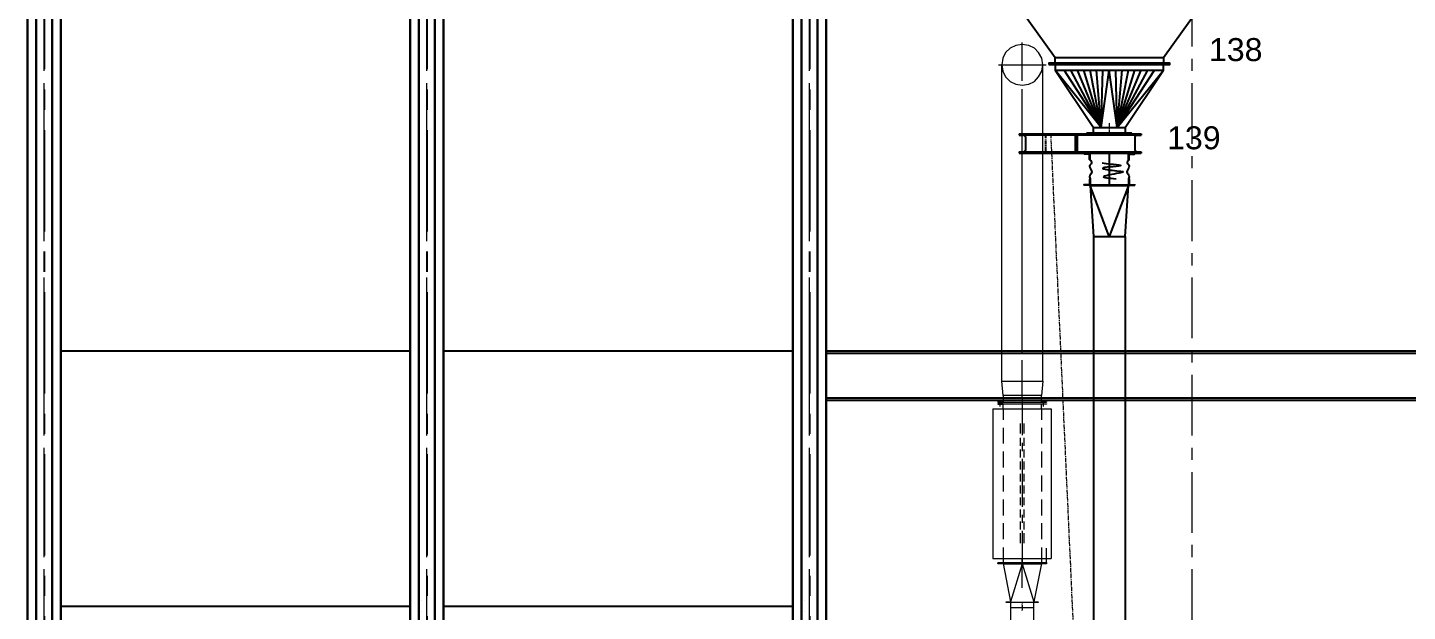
# Model space of a CAD drawing. Header units: millimetres. Extents: x 3220 to 226993, y 817 to 176024.
# Drawn here: x 149138 to 159955, y 93500 to 98075 of the extents above; entities that cross this region are included whole.
import ezdxf

# ---------------------------------------------------------------- set-up
doc = ezdxf.new("R2010")
doc.units = ezdxf.units.MM
doc.linetypes.add('AXES', pattern=[50.8, 31.75, -6.35, 6.35, -6.35])
doc.layers.add('Axe', color=1, linetype='AXES', lineweight=9)
doc.layers.add('DESSIN', color=7, linetype='Continuous', lineweight=25)
doc.layers.add('Repère', color=76, linetype='Continuous')
doc.styles.get("Standard").update_dxf_attribs({"font": 'arial.ttf'})

# ---------------------------------------------------------------- blocks, each defined once
blk = doc.blocks.new('cell 2.5x2.5x10.2')
at = {"layer": 'Axe', "lineweight": -3, "ltscale": 25}
for p, q in [((0, 1000), (0, -10000)), ((3000, 1000), (3000, -10000))]:
    blk.add_line(p, q, dxfattribs=at)
at = {"layer": 'DESSIN', "color": 4}
for p, q in [((-130, -10000), (-130, 1000)), ((-130, 988), (-130, -10000)), ((-62, -10000), (-62, 1000)), ((-62, 988), (-62, -10000)), ((62, -10000), (62, 1000)), ((62, 988), (62, -10000)), ((130, -10000), (130, 1000)), ((130, 988), (130, -10000)), ((2870, -10000), (2870, 1000)), ((2870, 988), (2870, -10000)), ((2938, -10000), (2938, 1000)), ((2938, 988), (2938, -10000)), ((3062, -10000), (3062, 1000)), ((3062, 988), (3062, -10000)), ((3130, -10000), (3130, 1000)), ((3130, 988), (3130, -10000)), ((130, -2000), (2870, -2000)), ((130, -4000), (2870, -4000))]:
    blk.add_line(p, q, dxfattribs=at)
at = {"layer": 'DESSIN'}
for p, q in [((2959, -3960), (2959, -3960)), ((2959, -4040), (2959, -4040))]:
    blk.add_line(p, q, dxfattribs=at)
blk = doc.blocks.new('section c-d')
for points in [[(11870, 17610), (6130, 17610), (6130, 18000), (11870, 18000)], [(6130, 17981), (11870, 17981), (11870, 17629), (6130, 17629)]]:
    blk.add_lwpolyline(points, close=True)
at = {"layer": 'Axe', "ltscale": 15}
for p, q in [((0, -4000), (0, 33324)), ((3000, -4000), (3000, 33324)), ((6000, -4000), (6000, 33324)), ((9000, -4000), (9000, 33324))]:
    blk.add_line(p, q, dxfattribs=at)
for p in [(0, 20000), (3000, 20000)]:
    blk.add_blockref('cell 2.5x2.5x10.2', p)
blk = doc.blocks.new('ligne broyage L 2')
at = {"color": 4, "linetype": 'Continuous', "lineweight": 15}
for points in [[(-1211, 19979), (-1218, 20031), (-1244, 20075), (-1277, 20109), (-1322, 20130), (-1374, 20139), (-1422, 20130), (-1467, 20109), (-1503, 20075), (-1526, 20031), (-1533, 19979), (-1526, 19931), (-1503, 19886), (-1467, 19850), (-1422, 19827), (-1374, 19819), (-1322, 19827), (-1277, 19850), (-1244, 19886), (-1218, 19931)], [(-1222, 17335), (-1222, 17387), (-1522, 17387), (-1522, 17335)]]:
    blk.add_lwpolyline(points, close=True, dxfattribs=at)
at = {"color": 1, "linetype": 'Continuous', "lineweight": 5, "true_color": 0x000001}
for points in [[(-1374, 19853), (-1374, 20154), (-1374, 20154)], [(-1559, 19979), (-1185, 19979)], [(-1374, 17727), (-1374, 19790)], [(-1374, 17361), (-1374, 17665)], [(-1564, 17339), (-1523, 17339)], [(-1564, 17335), (-1523, 17335), (-1523, 17339)], [(-1564, 17335), (-1564, 17339), (-1564, 17339)], [(-1564, 17323), (-1564, 17320)], [(-1523, 17323), (-1564, 17323)], [(-1523, 17323), (-1564, 17323)], [(-1564, 17320), (-1523, 17320)], [(-1545, 17302), (-1545, 17356)], [(-1222, 17339), (-1182, 17339), (-1182, 17335)], [(-1222, 17339), (-1222, 17335), (-1182, 17335)], [(-1222, 17323), (-1182, 17323)], [(-1222, 17323), (-1182, 17323), (-1182, 17323)], [(-1182, 17320), (-1222, 17320)], [(-1205, 17302), (-1205, 17356)], [(-1182, 17323), (-1182, 17320)], [(-1182, 16079), (-1182, 16191)], [(-1374, 16068), (-1464, 15772)], [(-1374, 15880), (-1374, 16112)], [(-1374, 16068), (-1282, 15772), (-1282, 15772)], [(-1374, 15768), (-1374, 15757)], [(-1374, 15749), (-1374, 15754)], [(-1374, 15746), (-1374, 15732)], [(-1374, 15728), (-1374, 15732)], [(-1374, 15720), (-1374, 15706)], [(-1374, 15702), (-1374, 15706)]]:
    blk.add_lwpolyline(points, dxfattribs=at)
at = {"color": 4, "linetype": 'Continuous', "lineweight": 15}
for points in [[(-1522, 17387), (-1533, 17501), (-1211, 17501), (-1211, 19979)], [(-1533, 17501), (-1533, 19979), (-1533, 19979)], [(-1522, 17387), (-1533, 17501), (-1211, 17501), (-1222, 17387)]]:
    blk.add_lwpolyline(points, dxfattribs=at)
at = {"color": 7, "linetype": 'Continuous', "lineweight": 15, "true_color": 0x000007}
for points in [[(-1533, 17501), (-1533, 17579)], [(-1211, 17501), (-1211, 17575)], [(-1523, 17283), (-1523, 17323)], [(-1222, 17283), (-1222, 17323)], [(-1604, 17283), (-1146, 17283)], [(-1604, 17283), (-1604, 16112)], [(-1523, 17283), (-1523, 17197)], [(-1222, 17283), (-1222, 17197)], [(-1146, 17283), (-1146, 16112)], [(-1523, 17135), (-1523, 17012)], [(-1222, 17135), (-1222, 17012)], [(-1523, 16950), (-1523, 16824)], [(-1222, 16950), (-1222, 16824)], [(-1523, 16760), (-1523, 16635)], [(-1222, 16760), (-1222, 16635)], [(-1523, 16572), (-1523, 16449)], [(-1222, 16572), (-1222, 16449)], [(-1523, 16387), (-1523, 16261)], [(-1222, 16387), (-1222, 16261)], [(-1523, 16198), (-1523, 16112), (-1523, 16112)], [(-1222, 16198), (-1222, 16112), (-1222, 16112)], [(-1604, 16112), (-1146, 16112), (-1146, 16112)], [(-1564, 16079), (-1564, 16072)], [(-1564, 16072), (-1222, 16072), (-1282, 15772)], [(-1545, 16079), (-1205, 16079)], [(-1545, 16072), (-1205, 16072)], [(-1523, 16112), (-1523, 16072)], [(-1523, 16072), (-1464, 15772), (-1464, 15772)], [(-1523, 16068), (-1222, 16068), (-1222, 16068)], [(-1222, 16112), (-1222, 16072)], [(-1182, 16079), (-1182, 16072)], [(-1464, 15768), (-1464, 14857), (-1282, 14857)], [(-1464, 15768), (-1282, 15768)], [(-1464, 15728), (-1282, 15728)], [(-1282, 15768), (-1282, 15772), (-1248, 15772), (-1248, 15768)], [(-1282, 14857), (-1282, 15768), (-1248, 15768)]]:
    blk.add_lwpolyline(points, dxfattribs=at)
at = {"color": 7, "linetype": 'Continuous', "lineweight": 5, "true_color": 0x000007}
for points in [[(-1545, 17323), (-1205, 17323), (-1205, 17323)], [(-1504, 17323), (-1245, 17323), (-1245, 17323)], [(-1564, 16079), (-1182, 16079)], [(-1564, 16072), (-1182, 16072)]]:
    blk.add_lwpolyline(points, dxfattribs=at)
at = {"color": 5, "linetype": 'Continuous', "lineweight": 5, "true_color": 0x000005}
for points in [[(-1374, 17361), (-1374, 17076)], [(-1390, 17168), (-1390, 17090)], [(-1360, 17168), (-1360, 17090)], [(-1390, 17057), (-1390, 16993)], [(-1374, 17017), (-1374, 16953)], [(-1360, 17057), (-1360, 16993)], [(-1390, 16964), (-1390, 16901)], [(-1374, 16891), (-1374, 16516)], [(-1360, 16964), (-1360, 16901)], [(-1390, 16872), (-1390, 16808)], [(-1390, 16775), (-1390, 16713)], [(-1360, 16872), (-1360, 16808)], [(-1360, 16775), (-1360, 16713)], [(-1390, 16682), (-1390, 16620)], [(-1360, 16682), (-1360, 16620)], [(-1390, 16590), (-1390, 16528)], [(-1360, 16590), (-1360, 16528)], [(-1390, 16494), (-1390, 16431)], [(-1374, 16454), (-1374, 16390)], [(-1360, 16494), (-1360, 16431)], [(-1390, 16402), (-1390, 16338)], [(-1360, 16402), (-1360, 16338)], [(-1390, 16309), (-1390, 16231), (-1390, 16231)], [(-1374, 16328), (-1374, 16043), (-1374, 16043)], [(-1360, 16309), (-1360, 16231), (-1360, 16231)]]:
    blk.add_lwpolyline(points, dxfattribs=at)
at = {"color": 7, "linetype": 'Continuous', "lineweight": 15, "true_color": 0x000007}
for points in [[(-1564, 16068), (-1564, 16072), (-1523, 16072), (-1523, 16068)], [(-1222, 16068), (-1222, 16072), (-1182, 16072), (-1182, 16068)], [(-1500, 15768), (-1500, 15772), (-1464, 15772), (-1464, 15768)], [(-1500, 15765), (-1500, 15768), (-1248, 15768), (-1248, 15765)]]:
    blk.add_lwpolyline(points, close=True, dxfattribs=at)
blk = doc.blocks.new('138')
at = {"color": 0}
for p, q in [((-759, 1445), (-957, 1210)), ((-750, 1450), (-759, 1445)), ((1750, 1450), (1759, 1445)), ((1759, 1445), (1957, 1210)), ((-957, 1210), (-957, 1200)), ((1957, 1210), (1957, 1200))]:
    blk.add_line(p, q, dxfattribs=at)
at = {"color": 252}
for p, q in [((437, -250), (75, 200)), ((437, -250), (500, 200)), ((562, -250), (500, 200)), ((562, -250), (925, 200))]:
    blk.add_line(p, q, dxfattribs=at)
at = {"color": 0}
for points in [[(-750, 1450), (-571, 1200), (-957, 1200)], [(-759, 1445), (-588, 1210), (-957, 1210)], [(-750, 1495), (-750, 1450), (1750, 1450), (1750, 1495)], [(-750, 1450), (75, 300), (925, 300), (1750, 1450)], [(1750, 1450), (1571, 1200), (1957, 1200)], [(1759, 1445), (1588, 1210), (1957, 1210)], [(75, 200), (375, -250), (625, -250), (925, 200)]]:
    blk.add_lwpolyline(points, dxfattribs=at)
for points in [[(-800, 1495), (1800, 1495), (1800, 1500), (-800, 1500)], [(325, -300), (675, -300), (675, -295), (325, -295)], [(375, -250), (625, -250), (625, -295), (375, -295)]]:
    blk.add_lwpolyline(points, close=True, dxfattribs=at)
at = {"color": 2}
for points in [[(-925, 1160), (-925, 1200), (-805, 1200), (-805, 1075), (-900, 1075), (-900, 1040), (-805, 1040), (-805, 1000), (-925, 1000), (-925, 1125), (-830, 1125), (-830, 1160), (-925, 1160)], [(1925, 1160), (1925, 1200), (1805, 1200), (1805, 1075), (1900, 1075), (1900, 1040), (1805, 1040), (1805, 1000), (1925, 1000), (1925, 1125), (1830, 1125), (1830, 1160), (1925, 1160)]]:
    blk.add_lwpolyline(points, dxfattribs=at)
for points in [[(25, 250), (975, 250), (975, 255), (25, 255)], [(25, 245), (975, 245), (975, 250), (25, 250)]]:
    blk.add_lwpolyline(points, close=True)
for points in [[(75, 255), (75, 300), (925, 300), (925, 255)], [(75, 245), (75, 200), (925, 200), (925, 245)]]:
    blk.add_lwpolyline(points)
at = {"color": 252}
for points in [[(437, -250), (146, 200)], [(437, -250), (198, 200)], [(437, -250), (250, 200)], [(437, -250), (300, 200)], [(437, -250), (350, 200)], [(437, -250), (400, 200)], [(437, -250), (450, 200)], [(562, -250), (550, 200)], [(562, -250), (750, 200)], [(562, -250), (700, 200)], [(562, -250), (650, 200)], [(562, -250), (600, 200)], [(562, -250), (802, 200)], [(562, -250), (854, 200)]]:
    blk.add_lwpolyline(points, dxfattribs=at)
at = {"layer": 'Axe'}
blk.add_line((500, -215), (500, -300), dxfattribs=at)
blk = doc.blocks.new('139')
at = {"color": 6}
for p, q in [((-206, 0, 0), (750, 0, 0)), ((-206, 0, 0), (-206, -9, 0)), ((750, 0, 0), (750, -9, 0)), ((-206, -9, 0), (-176, -9, 0)), ((719, -9, 0), (-176, -9, 0)), ((-158, -21, 0), (-158, -129, 0)), ((-150, 0, 0), (-150, -9, 0)), ((150, 0, 0), (150, -9, 0)), ((231, -9, 0), (231, -141, 0)), ((247, -9, 0), (247, -141, 0)), ((701, -21, 0), (701, -129, 0)), ((719, -9, 0), (750, -9, 0)), ((-206, -141, 0), (-206, -150, 0)), ((-206, -141, 0), (-176, -141, 0)), ((-206, -150, 0), (750, -150, 0)), ((-176, -141, 0), (719, -141, 0)), ((-150, -141, 0), (-150, -150, 0)), ((150, -141, 0), (150, -150, 0)), ((719, -141, 0), (750, -141, 0)), ((750, -141, 0), (750, -150, 0))]:
    blk.add_line(p, q, dxfattribs=at)
for centre, start, end in [((-170, -21, 0), 0, 90), ((713, -21, 0), 90, 180), ((-170, -129, 0), 270, 0), ((713, -129, 0), 180, 270)]:
    blk.add_arc(centre, 11.5, start, end, dxfattribs=at)
at = {"layer": 'Axe', "lineweight": -3}
blk.add_line((0, 0), (0, -150, 0), dxfattribs=at)
blk = doc.blocks.new('L50X50X5')
at = {"color": 5, "linetype": 'Continuous'}
for p, q in [((0, 0), (0, 50)), ((0, 50), (2.5, 50)), ((50, 0), (0, 0)), ((5, 10), (5, 47.5)), ((47.5, 5), (10, 5)), ((50, 2.5), (50, 0))]:
    blk.add_line(p, q, dxfattribs=at)
for centre, radius, start, end in [((2.5, 47.5), 2.5, 0, 90), ((10, 10), 5, 180, 270), ((47.5, 2.5), 2.5, 0, 90)]:
    blk.add_arc(centre, radius, start, end, dxfattribs=at)
blk = doc.blocks.new('139.01 L')
at = {"color": 5}
blk.add_line((150, -253), (-150, -253), dxfattribs=at)
blk.add_lwpolyline([(150, -8), (150, -8), (150, -3), (-150, -3), (-150, -8)], dxfattribs=at)
for points in [[(-150, -53), (-141, -78), (-155, -102), (-138, -146), (-155, -187), (-150, -203)], [(-57, -78), (86, -101), (-52, -120), (2, -133), (109, -147), (0, -172), (-44, -184), (54, -201)], [(150, -53), (141, -78), (155, -102), (138, -146), (155, -187), (150, -203)]]:
    blk.add_spline(points, degree=3, dxfattribs=at)
at = {"layer": 'Axe', "lineweight": -3, "ltscale": 15}
blk.add_line((0, -250), (0, 0), dxfattribs=at)
at = {"color": 5, "xscale": -1}
for p, rotation in [((-150, -3), 90), ((150, -253), 270)]:
    blk.add_blockref('L50X50X5', p, dxfattribs=dict(at, rotation=rotation))
at = {"color": 5}
for p, rotation in [((150, -3), 270), ((-150, -253), 90)]:
    blk.add_blockref('L50X50X5', p, dxfattribs=dict(at, rotation=rotation))

msp = doc.modelspace()

# ---------------------------------------------------------------- linework, layer by layer
at = {"color": 4}
for p, q in [((157493.2, 96438.9), (157493.2, 87177.9)), ((157743.2, 96438.9), (157743.2, 87177.9))]:
    msp.add_line(p, q, dxfattribs=at)
msp.add_lwpolyline([(157468.5, 96838.9), (157493.2, 96438.9), (157743.2, 96438.9), (157768.4, 96838.9), (157618.2, 96438.9), (157468.5, 96838.9), (157768.2, 96836.7)], dxfattribs=at)
at = {"layer": 'Axe'}
msp.add_line((157158.2, 97242.4), (157618.2, 87177.9), dxfattribs=at)

# ---------------------------------------------------------------- block references
at = {"color": 2}
msp.add_blockref('section c-d', (149268.2, 77542.4), dxfattribs=at)
for name, p in [('138', (157118.2, 97542.4)), ('ligne broyage L 2', (158308.2, 77804.2)), ('139', (157118.2, 97242.4)), ('139.01 L', (157618.4, 97092.4, 0))]:
    msp.add_blockref(name, p)

# ---------------------------------------------------------------- texts
at = {"layer": 'Repère', "char_height": 180, "attachment_point": 1}
for s, insert in [('138', (158399.4, 97993.1)), ('139', (158071.1, 97302))]:
    msp.add_mtext_dynamic_manual_height_columns(s, width=631.382, gutter_width=12.5, heights=[0], dxfattribs=dict(at, insert=insert))

doc.saveas('drawing.dxf')
